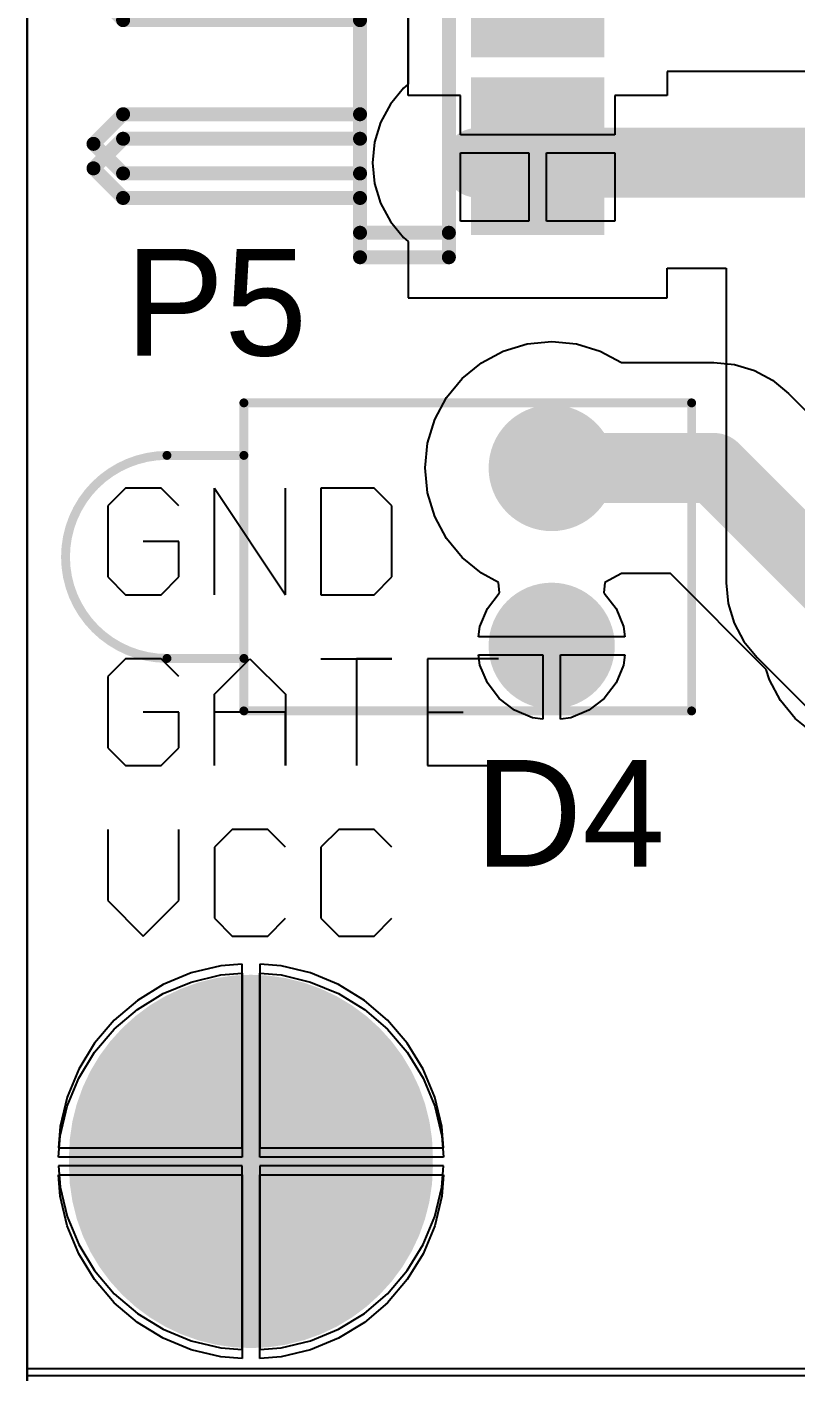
# Model space of a CAD drawing. Header units: millimetres. Extents: x 2180 to 2282, y 1158 to 1302.
# Drawn here: x 2180.42 to 2191.41, y 1157.51 to 1176.85 of the extents above; entities that cross this region are included whole.
import ezdxf

# ---------------------------------------------------------------- set-up
doc = ezdxf.new("R2010")
doc.units = ezdxf.units.MM
for name, color, linetype in [('1', 7, 'Continuous'), ('BottomLayer', 5, 'Continuous'), ('BottomSolder', 6, 'Continuous'), ('MultiLayer', 9, 'Continuous'), ('PadHoleLayer', 156, 'Continuous'), ('TopLayer', 1, 'Continuous'), ('TopOverlay', 40, 'Continuous'), ('TopSolder', 216, 'Continuous')]:
    doc.layers.add(name, color=color, linetype=linetype)
doc.styles.get("Standard").update_dxf_attribs({"font": 'arial.ttf'})

# ---------------------------------------------------------------- blocks, each defined once
blk = doc.blocks.new('HDR1X3H_16')
at = {"layer": 'BottomLayer'}
for points in [[(-0.85, -0.85), (0.85, -0.85), (-0.85, 0.85), (0.85, 0.85)], [(1.69, -0.85), (3.39, -0.85), (1.69, 0.85), (3.39, 0.85)], [(4.23, -0.85), (5.93, -0.85), (4.23, 0.85), (5.93, 0.85)]]:
    blk.add_solid(points, dxfattribs=at)
at = {"layer": 'BottomSolder'}
for points in [[(-0.952, -0.952), (0.952, -0.952), (-0.952, 0.952), (0.952, 0.952)], [(1.588, -0.952), (3.492, -0.952), (1.588, 0.952), (3.492, 0.952)], [(4.128, -0.952), (6.032, -0.952), (4.128, 0.952), (6.032, 0.952)]]:
    blk.add_solid(points, dxfattribs=at)
at = {"layer": 'MultiLayer'}
for points in [[(-0.85, -0.85), (0.85, -0.85), (-0.85, 0.85), (0.85, 0.85)], [(1.69, -0.85), (3.39, -0.85), (1.69, 0.85), (3.39, 0.85)], [(4.23, -0.85), (5.93, -0.85), (4.23, 0.85), (5.93, 0.85)]]:
    blk.add_solid(points, dxfattribs=at)
at = {"layer": 'PadHoleLayer', "const_width": 0.6}
for points in [[(-0.3, 0, 1), (0.3, 0, 1)], [(2.24, 0, 1), (2.84, 0, 1)], [(4.78, 0, 1), (5.38, 0, 1)]]:
    blk.add_lwpolyline(points, format="xyb", close=True, dxfattribs=at)
at = {"layer": 'TopLayer'}
for points in [[(-0.85, -0.85), (0.85, -0.85), (-0.85, 0.85), (0.85, 0.85)], [(1.69, -0.85), (3.39, -0.85), (1.69, 0.85), (3.39, 0.85)], [(4.23, -0.85), (5.93, -0.85), (4.23, 0.85), (5.93, 0.85)]]:
    blk.add_solid(points, dxfattribs=at)
at = {"layer": 'TopOverlay', "const_width": 0.2}
for points in [[(-1.27, -2.54), (-1.27, -1.27)], [(6.35, -1.27), (-1.27, -1.27)], [(6.35, -2.54), (6.35, -1.27)], [(6.35, -2.54), (-1.27, -2.54)], [(-0.423, -5.927), (-0.423, -2.54)], [(0.423, -5.927), (0.423, -2.54)], [(2.117, -5.927), (2.117, -2.54)], [(2.963, -5.927), (2.963, -2.54)], [(4.657, -5.927), (4.657, -2.54)], [(5.503, -5.927), (5.503, -2.54)], [(0, -6.35), (-0.423, -5.927)], [(0, -6.35), (0.423, -5.927)], [(2.54, -6.35), (2.117, -5.927)], [(2.54, -6.35), (2.963, -5.927)], [(5.08, -6.35), (4.657, -5.927)], [(5.08, -6.35), (5.503, -5.927)]]:
    blk.add_lwpolyline(points, dxfattribs=at)
at = {"layer": 'TopOverlay', "const_width": 0.1}
for points in [[(-1.32, -1.27, 1), (-1.22, -1.27, 1)], [(-1.32, -1.27, 1), (-1.22, -1.27, 1)], [(6.3, -1.27, 1), (6.4, -1.27, 1)], [(6.3, -1.27, 1), (6.4, -1.27, 1)], [(-1.32, -2.54, 1), (-1.22, -2.54, 1)], [(-1.32, -2.54, 1), (-1.22, -2.54, 1)], [(-0.473, -2.54, 1), (-0.373, -2.54, 1)], [(0.373, -2.54, 1), (0.473, -2.54, 1)], [(2.067, -2.54, 1), (2.167, -2.54, 1)], [(2.913, -2.54, 1), (3.013, -2.54, 1)], [(4.607, -2.54, 1), (4.707, -2.54, 1)], [(5.453, -2.54, 1), (5.553, -2.54, 1)], [(6.3, -2.54, 1), (6.4, -2.54, 1)], [(6.3, -2.54, 1), (6.4, -2.54, 1)], [(-0.473, -5.927, 1), (-0.373, -5.927, 1)], [(-0.473, -5.927, 1), (-0.373, -5.927, 1)], [(0.373, -5.927, 1), (0.473, -5.927, 1)], [(0.373, -5.927, 1), (0.473, -5.927, 1)], [(2.067, -5.927, 1), (2.167, -5.927, 1)], [(2.067, -5.927, 1), (2.167, -5.927, 1)], [(2.913, -5.927, 1), (3.013, -5.927, 1)], [(2.913, -5.927, 1), (3.013, -5.927, 1)], [(4.607, -5.927, 1), (4.707, -5.927, 1)], [(4.607, -5.927, 1), (4.707, -5.927, 1)], [(5.453, -5.927, 1), (5.553, -5.927, 1)], [(5.453, -5.927, 1), (5.553, -5.927, 1)], [(-0.05, -6.35, 1), (0.05, -6.35, 1)], [(-0.05, -6.35, 1), (0.05, -6.35, 1)], [(2.49, -6.35, 1), (2.59, -6.35, 1)], [(2.49, -6.35, 1), (2.59, -6.35, 1)], [(5.03, -6.35, 1), (5.13, -6.35, 1)], [(5.03, -6.35, 1), (5.13, -6.35, 1)]]:
    blk.add_lwpolyline(points, format="xyb", close=True, dxfattribs=at)
at = {"layer": 'TopSolder'}
for points in [[(-0.952, -0.952), (0.952, -0.952), (-0.952, 0.952), (0.952, 0.952)], [(1.588, -0.952), (3.492, -0.952), (1.588, 0.952), (3.492, 0.952)], [(4.128, -0.952), (6.032, -0.952), (4.128, 0.952), (6.032, 0.952)]]:
    blk.add_solid(points, dxfattribs=at)
blk = doc.blocks.new('LED_1_17')
at = {"layer": 'BottomLayer', "const_width": 0.8}
for points in [[(-0.4, 1.27, 1), (0.4, 1.27, 1)], [(-0.4, -1.27, 1), (0.4, -1.27, 1)]]:
    blk.add_lwpolyline(points, format="xyb", close=True, dxfattribs=at)
at = {"layer": 'BottomSolder', "const_width": 0.902}
for points in [[(-0.451, 1.27, 1), (0.451, 1.27, 1)], [(-0.451, -1.27, 1), (0.451, -1.27, 1)]]:
    blk.add_lwpolyline(points, format="xyb", close=True, dxfattribs=at)
at = {"layer": 'MultiLayer', "const_width": 0.8}
for points in [[(-0.4, 1.27, 1), (0.4, 1.27, 1)], [(-0.4, -1.27, 1), (0.4, -1.27, 1)]]:
    blk.add_lwpolyline(points, format="xyb", close=True, dxfattribs=at)
at = {"layer": 'PadHoleLayer', "const_width": 0.4}
for points in [[(-0.2, 1.27, 1), (0.2, 1.27, 1)], [(-0.2, -1.27, 1), (0.2, -1.27, 1)]]:
    blk.add_lwpolyline(points, format="xyb", close=True, dxfattribs=at)
at = {"layer": 'TopLayer', "const_width": 0.8}
for points in [[(-0.4, 1.27, 1), (0.4, 1.27, 1)], [(-0.4, -1.27, 1), (0.4, -1.27, 1)]]:
    blk.add_lwpolyline(points, format="xyb", close=True, dxfattribs=at)
at = {"layer": 'TopOverlay', "const_width": 0.127}
for points in [[(-2, 2.2), (-2, -2.2)], [(4.4, 2.2), (-2, 2.2)], [(4.4, 2.2), (4.4, -2.2)], [(5.5, 1.45), (4.4, 1.45)], [(5.5, -1.45), (4.4, -1.45)], [(4.4, -2.2), (-2, -2.2)]]:
    blk.add_lwpolyline(points, dxfattribs=at)
at = {"layer": 'TopOverlay', "const_width": 0.0635}
for points in [[(-2.032, 2.2, 1), (-1.968, 2.2, 1)], [(-2.032, 2.2, 1), (-1.968, 2.2, 1)], [(4.368, 2.2, 1), (4.432, 2.2, 1)], [(4.368, 2.2, 1), (4.432, 2.2, 1)], [(4.368, 1.45, 1), (4.432, 1.45, 1)], [(5.468, 1.45, 1), (5.532, 1.45, 1)], [(5.468, 1.45, 1), (5.532, 1.45, 1)], [(4.368, -1.45, 1), (4.432, -1.45, 1)], [(5.468, -1.45, 1), (5.532, -1.45, 1)], [(5.468, -1.45, 1), (5.532, -1.45, 1)], [(-2.032, -2.2, 1), (-1.968, -2.2, 1)], [(-2.032, -2.2, 1), (-1.968, -2.2, 1)], [(4.368, -2.2, 1), (4.432, -2.2, 1)], [(4.368, -2.2, 1), (4.432, -2.2, 1)]]:
    blk.add_lwpolyline(points, format="xyb", close=True, dxfattribs=at)
at = {"layer": 'TopOverlay', "const_width": 0.127}
blk.add_lwpolyline([(5.5, 1.45, -1), (5.5, -1.45)], format="xyb", dxfattribs=at)
at = {"layer": 'TopSolder', "const_width": 0.902}
for points in [[(-0.451, 1.27, 1), (0.451, 1.27, 1)], [(-0.451, -1.27, 1), (0.451, -1.27, 1)]]:
    blk.add_lwpolyline(points, format="xyb", close=True, dxfattribs=at)

msp = doc.modelspace()

# ---------------------------------------------------------------- linework, layer by layer
for p, q in [((2180.423, 1157.582), (2180.423, 1197.582)), ((2180.423, 1197.512), (2180.423, 1157.512)), ((2282.423, 1157.582), (2180.423, 1157.582))]:
    msp.add_line(p, q)
at = {"layer": '1'}
for p, q in [((2180.423, 1197.582), (2180.423, 1157.689)), ((2180.423, 1157.582), (2180.423, 1197.582)), ((2185.873, 1175.872), (2185.873, 1178.412)), ((2189.573, 1176.215), (2189.573, 1175.872)), ((2191.892, 1176.215), (2189.573, 1176.215)), ((2186.619, 1175.872), (2185.873, 1175.872)), ((2186.619, 1175.309), (2186.619, 1175.872)), ((2188.827, 1175.872), (2188.827, 1175.309)), ((2189.573, 1175.872), (2188.827, 1175.872)), ((2187.723, 1175.309), (2186.619, 1175.309)), ((2188.827, 1175.309), (2187.723, 1175.309)), ((2186.619, 1175.055), (2187.596, 1175.055)), ((2186.619, 1174.078), (2186.619, 1175.055)), ((2187.596, 1175.055), (2187.596, 1174.078)), ((2187.85, 1175.055), (2188.827, 1175.055)), ((2187.85, 1174.078), (2187.85, 1175.055)), ((2188.827, 1175.055), (2188.827, 1174.078)), ((2187.596, 1174.078), (2186.619, 1174.078)), ((2188.827, 1174.078), (2187.85, 1174.078)), ((2187.231, 1172.223), (2187.57, 1172.326)), ((2187.57, 1172.326), (2187.923, 1172.361)), ((2187.923, 1172.361), (2188.276, 1172.326)), ((2188.276, 1172.326), (2188.616, 1172.223)), ((2186.918, 1172.056), (2187.231, 1172.223)), ((2188.616, 1172.223), (2188.922, 1172.059)), ((2186.644, 1171.831), (2186.918, 1172.056)), ((2188.922, 1172.059), (2190.243, 1172.059)), ((2190.243, 1172.059), (2190.537, 1172.03)), ((2190.537, 1172.03), (2190.82, 1171.945)), ((2190.82, 1171.945), (2191.081, 1171.805)), ((2186.419, 1171.557), (2186.644, 1171.831)), ((2191.081, 1171.805), (2191.309, 1171.618)), ((2186.252, 1171.244), (2186.419, 1171.557)), ((2191.309, 1171.618), (2193.123, 1169.804)), ((2186.149, 1170.905), (2186.252, 1171.244)), ((2186.115, 1170.552), (2186.149, 1170.905)), ((2186.149, 1170.199), (2186.115, 1170.552)), ((2186.252, 1169.86), (2186.149, 1170.199)), ((2186.419, 1169.547), (2186.252, 1169.86)), ((2186.644, 1169.273), (2186.419, 1169.547)), ((2186.918, 1169.048), (2186.644, 1169.273)), ((2187.163, 1168.918), (2186.918, 1169.048)), ((2188.922, 1169.045), (2188.684, 1168.918)), ((2189.619, 1169.045), (2188.922, 1169.045)), ((2190.991, 1167.672), (2189.619, 1169.045)), ((2187.178, 1168.769), (2187.163, 1168.918)), ((2188.684, 1168.918), (2188.669, 1168.769)), ((2187.003, 1168.544), (2187.172, 1168.764)), ((2187.172, 1168.764), (2187.178, 1168.769)), ((2188.669, 1168.769), (2188.675, 1168.764)), ((2188.675, 1168.764), (2188.844, 1168.544)), ((2186.896, 1168.287), (2187.003, 1168.544)), ((2188.844, 1168.544), (2188.95, 1168.287)), ((2186.877, 1168.139), (2186.896, 1168.287)), ((2188.95, 1168.287), (2188.97, 1168.139)), ((2188.97, 1168.139), (2186.877, 1168.139)), ((2186.877, 1167.885), (2187.796, 1167.885)), ((2186.896, 1167.737), (2186.877, 1167.885)), ((2187.796, 1167.885), (2187.796, 1166.966)), ((2188.05, 1167.885), (2188.97, 1167.885)), ((2188.05, 1166.966), (2188.05, 1167.885)), ((2188.97, 1167.885), (2188.95, 1167.737)), ((2187.003, 1167.481), (2186.896, 1167.737)), ((2188.95, 1167.737), (2188.844, 1167.481)), ((2191.035, 1167.528), (2190.991, 1167.672)), ((2187.172, 1167.26), (2187.003, 1167.481)), ((2188.844, 1167.481), (2188.675, 1167.26)), ((2191.193, 1167.233), (2191.035, 1167.528)), ((2187.392, 1167.092), (2187.172, 1167.26)), ((2187.648, 1166.985), (2187.392, 1167.092)), ((2188.455, 1167.092), (2188.198, 1166.985)), ((2188.675, 1167.26), (2188.455, 1167.092)), ((2191.405, 1166.974), (2191.193, 1167.233)), ((2187.796, 1166.966), (2187.648, 1166.985)), ((2188.198, 1166.985), (2188.05, 1166.966)), ((2191.664, 1166.762), (2191.405, 1166.974)), ((2182.369, 1163.044), (2182.77, 1163.209)), ((2182.77, 1163.209), (2183.191, 1163.311)), ((2183.191, 1163.311), (2183.496, 1163.335)), ((2183.496, 1163.335), (2183.496, 1160.709)), ((2183.75, 1163.335), (2184.055, 1163.311)), ((2183.75, 1160.709), (2183.75, 1163.335)), ((2184.055, 1163.311), (2184.477, 1163.209)), ((2184.477, 1163.209), (2184.877, 1163.044)), ((2182, 1162.817), (2182.369, 1163.044)), ((2184.877, 1163.044), (2185.247, 1162.817)), ((2181.67, 1162.536), (2182, 1162.817)), ((2185.247, 1162.817), (2185.577, 1162.536)), ((2181.388, 1162.206), (2181.67, 1162.536)), ((2185.577, 1162.536), (2185.858, 1162.206)), ((2181.162, 1161.836), (2181.388, 1162.206)), ((2185.858, 1162.206), (2186.085, 1161.836)), ((2180.996, 1161.436), (2181.162, 1161.836)), ((2186.085, 1161.836), (2186.251, 1161.436)), ((2180.895, 1161.014), (2180.996, 1161.436)), ((2186.251, 1161.436), (2186.352, 1161.014)), ((2180.871, 1160.709), (2180.895, 1161.014)), ((2186.352, 1161.014), (2186.376, 1160.709)), ((2183.496, 1160.709), (2180.871, 1160.709)), ((2186.376, 1160.709), (2183.75, 1160.709)), ((2180.871, 1160.455), (2183.496, 1160.455)), ((2180.895, 1160.15), (2180.871, 1160.455)), ((2183.496, 1160.455), (2183.496, 1157.83)), ((2183.75, 1160.455), (2186.376, 1160.455)), ((2183.75, 1157.83), (2183.75, 1160.455)), ((2186.376, 1160.455), (2186.352, 1160.15)), ((2180.996, 1159.729), (2180.895, 1160.15)), ((2186.352, 1160.15), (2186.251, 1159.729)), ((2181.162, 1159.328), (2180.996, 1159.729)), ((2186.251, 1159.729), (2186.085, 1159.328)), ((2181.388, 1158.958), (2181.162, 1159.328)), ((2186.085, 1159.328), (2185.858, 1158.958)), ((2181.67, 1158.629), (2181.388, 1158.958)), ((2185.858, 1158.958), (2185.577, 1158.629)), ((2182, 1158.347), (2181.67, 1158.629)), ((2185.577, 1158.629), (2185.247, 1158.347)), ((2182.369, 1158.121), (2182, 1158.347)), ((2185.247, 1158.347), (2184.877, 1158.121)), ((2182.77, 1157.955), (2182.369, 1158.121)), ((2184.877, 1158.121), (2184.477, 1157.955)), ((2183.191, 1157.854), (2182.77, 1157.955)), ((2183.496, 1157.83), (2183.191, 1157.854)), ((2184.055, 1157.854), (2183.75, 1157.83)), ((2184.477, 1157.955), (2184.055, 1157.854)), ((2180.423, 1157.689), (2214.323, 1157.689)), ((2282.423, 1157.582), (2180.423, 1157.582))]:
    msp.add_line(p, q, dxfattribs=at)
for points, const_width in [([(2187.673, 1170.552, -1), (2188.173, 1170.552, -1)], 0.5), ([(2189.993, 1170.552, -1), (2190.493, 1170.552, -1)], 0.5), ([(2189.993, 1170.552, -1), (2190.493, 1170.552, -1)], 0.5), ([(2182.323, 1160.582, -1), (2184.924, 1160.582, -1)], 2.602), ([(2182.323, 1160.582, -1), (2184.924, 1160.582, -1)], 2.602), ([(2182.373, 1160.582, -1), (2184.873, 1160.582, -1)], 2.5), ([(2182.373, 1160.582, -1), (2184.873, 1160.582, -1)], 2.5), ([(2182.373, 1160.582, -1), (2184.873, 1160.582, -1)], 2.5), ([(2182.873, 1160.582, -1), (2184.373, 1160.582, -1)], 1.5)]:
    msp.add_lwpolyline(points, format="xyb", close=True, dxfattribs=dict(at, const_width=const_width))
at = {"layer": '1', "const_width": 1}
for points in [[(2187.923, 1170.552), (2190.243, 1170.552)], [(2190.243, 1170.552), (2192.613, 1168.182)]]:
    msp.add_lwpolyline(points, dxfattribs=at)
at = {"layer": 'BottomLayer'}
for p, q in [((2180.423, 1197.582), (2180.423, 1157.689)), ((2180.423, 1157.512), (2180.423, 1197.405)), ((2185.873, 1179.222), (2185.873, 1176.682)), ((2185.873, 1175.872), (2185.873, 1178.412)), ((2185.873, 1176.682), (2185.873, 1176.034)), ((2191.892, 1176.215), (2189.573, 1176.215)), ((2189.573, 1176.215), (2189.573, 1175.872)), ((2185.804, 1175.977), (2185.617, 1175.749)), ((2185.873, 1176.034), (2185.804, 1175.977)), ((2186.619, 1175.872), (2185.873, 1175.872)), ((2186.619, 1175.309), (2186.619, 1175.872)), ((2189.573, 1175.872), (2188.827, 1175.872)), ((2188.827, 1175.872), (2188.827, 1175.309)), ((2185.617, 1175.749), (2185.478, 1175.488)), ((2185.478, 1175.488), (2185.392, 1175.206)), ((2185.392, 1175.206), (2185.363, 1174.912)), ((2187.723, 1175.309), (2186.619, 1175.309)), ((2188.827, 1175.309), (2187.723, 1175.309)), ((2186.619, 1174.078), (2186.619, 1175.055)), ((2186.619, 1175.055), (2187.596, 1175.055)), ((2187.596, 1175.055), (2187.596, 1174.078)), ((2187.85, 1174.078), (2187.85, 1175.055)), ((2187.85, 1175.055), (2188.827, 1175.055)), ((2188.827, 1175.055), (2188.827, 1174.078)), ((2185.363, 1174.912), (2185.392, 1174.618)), ((2185.392, 1174.618), (2185.478, 1174.335)), ((2185.478, 1174.335), (2185.617, 1174.074)), ((2185.617, 1174.074), (2185.804, 1173.846)), ((2187.596, 1174.078), (2186.619, 1174.078)), ((2188.827, 1174.078), (2187.85, 1174.078)), ((2185.804, 1173.846), (2185.873, 1173.789)), ((2185.873, 1173.789), (2185.873, 1172.982)), ((2189.573, 1172.982), (2189.573, 1173.404)), ((2189.573, 1173.404), (2190.416, 1173.404)), ((2190.416, 1173.404), (2190.416, 1168.912)), ((2185.873, 1172.982), (2189.573, 1172.982)), ((2187.231, 1172.223), (2187.57, 1172.326)), ((2187.57, 1172.326), (2187.923, 1172.361)), ((2187.923, 1172.361), (2188.276, 1172.326)), ((2188.276, 1172.326), (2188.616, 1172.223)), ((2186.918, 1172.056), (2187.231, 1172.223)), ((2188.616, 1172.223), (2188.922, 1172.059)), ((2186.644, 1171.831), (2186.918, 1172.056)), ((2188.922, 1172.059), (2190.243, 1172.059)), ((2190.243, 1172.059), (2190.537, 1172.03)), ((2190.537, 1172.03), (2190.82, 1171.945)), ((2190.82, 1171.945), (2191.081, 1171.805)), ((2186.419, 1171.557), (2186.644, 1171.831)), ((2191.081, 1171.805), (2191.309, 1171.618)), ((2186.252, 1171.244), (2186.419, 1171.557)), ((2191.309, 1171.618), (2193.123, 1169.804)), ((2186.149, 1170.905), (2186.252, 1171.244)), ((2186.115, 1170.552), (2186.149, 1170.905)), ((2186.149, 1170.199), (2186.115, 1170.552)), ((2186.252, 1169.86), (2186.149, 1170.199)), ((2186.419, 1169.547), (2186.252, 1169.86)), ((2186.644, 1169.273), (2186.419, 1169.547)), ((2186.918, 1169.048), (2186.644, 1169.273)), ((2187.163, 1168.918), (2186.918, 1169.048)), ((2188.922, 1169.045), (2188.684, 1168.918)), ((2189.619, 1169.045), (2188.922, 1169.045)), ((2190.991, 1167.672), (2189.619, 1169.045)), ((2187.178, 1168.769), (2187.163, 1168.918)), ((2188.684, 1168.918), (2188.669, 1168.769)), ((2190.416, 1168.912), (2190.445, 1168.618)), ((2187.003, 1168.544), (2187.172, 1168.764)), ((2187.172, 1168.764), (2187.178, 1168.769)), ((2188.669, 1168.769), (2188.675, 1168.764)), ((2188.675, 1168.764), (2188.844, 1168.544)), ((2186.896, 1168.287), (2187.003, 1168.544)), ((2188.844, 1168.544), (2188.95, 1168.287)), ((2190.445, 1168.618), (2190.531, 1168.335)), ((2186.877, 1168.139), (2186.896, 1168.287)), ((2188.95, 1168.287), (2188.97, 1168.139)), ((2190.531, 1168.335), (2190.67, 1168.074)), ((2188.97, 1168.139), (2186.877, 1168.139)), ((2190.67, 1168.074), (2190.858, 1167.846)), ((2186.896, 1167.737), (2186.877, 1167.885)), ((2186.877, 1167.885), (2187.796, 1167.885)), ((2187.796, 1167.885), (2187.796, 1166.966)), ((2188.05, 1166.966), (2188.05, 1167.885)), ((2188.05, 1167.885), (2188.97, 1167.885)), ((2188.97, 1167.885), (2188.95, 1167.737)), ((2187.003, 1167.481), (2186.896, 1167.737)), ((2188.95, 1167.737), (2188.844, 1167.481)), ((2190.858, 1167.846), (2195.658, 1163.046)), ((2191.035, 1167.528), (2190.991, 1167.672)), ((2187.172, 1167.26), (2187.003, 1167.481)), ((2188.844, 1167.481), (2188.675, 1167.26)), ((2191.193, 1167.233), (2191.035, 1167.528)), ((2187.392, 1167.092), (2187.172, 1167.26)), ((2187.648, 1166.985), (2187.392, 1167.092)), ((2188.455, 1167.092), (2188.198, 1166.985)), ((2188.675, 1167.26), (2188.455, 1167.092)), ((2191.405, 1166.974), (2191.193, 1167.233)), ((2187.796, 1166.966), (2187.648, 1166.985)), ((2188.198, 1166.985), (2188.05, 1166.966)), ((2191.664, 1166.762), (2191.405, 1166.974)), ((2183.191, 1163.44), (2182.77, 1163.339)), ((2183.496, 1163.464), (2183.191, 1163.44)), ((2183.496, 1160.839), (2183.496, 1163.464)), ((2184.055, 1163.44), (2183.75, 1163.464)), ((2183.75, 1163.464), (2183.75, 1160.839)), ((2184.477, 1163.339), (2184.055, 1163.44)), ((2182.77, 1163.339), (2182.369, 1163.173)), ((2182.369, 1163.044), (2182.77, 1163.209)), ((2182.77, 1163.209), (2183.191, 1163.311)), ((2183.191, 1163.311), (2183.496, 1163.335)), ((2183.496, 1163.335), (2183.496, 1160.709)), ((2183.75, 1160.709), (2183.75, 1163.335)), ((2183.75, 1163.335), (2184.055, 1163.311)), ((2184.055, 1163.311), (2184.477, 1163.209)), ((2184.877, 1163.173), (2184.477, 1163.339)), ((2184.477, 1163.209), (2184.877, 1163.044)), ((2182.369, 1163.173), (2182, 1162.947)), ((2182, 1162.817), (2182.369, 1163.044)), ((2185.247, 1162.947), (2184.877, 1163.173)), ((2184.877, 1163.044), (2185.247, 1162.817)), ((2182, 1162.947), (2181.67, 1162.665)), ((2185.577, 1162.665), (2185.247, 1162.947)), ((2181.67, 1162.665), (2181.388, 1162.335)), ((2181.67, 1162.536), (2182, 1162.817)), ((2185.247, 1162.817), (2185.577, 1162.536)), ((2185.858, 1162.335), (2185.577, 1162.665)), ((2181.388, 1162.206), (2181.67, 1162.536)), ((2185.577, 1162.536), (2185.858, 1162.206)), ((2181.388, 1162.335), (2181.162, 1161.966)), ((2186.085, 1161.966), (2185.858, 1162.335)), ((2181.162, 1161.836), (2181.388, 1162.206)), ((2185.858, 1162.206), (2186.085, 1161.836)), ((2181.162, 1161.966), (2180.996, 1161.565)), ((2186.251, 1161.565), (2186.085, 1161.966)), ((2180.996, 1161.436), (2181.162, 1161.836)), ((2186.085, 1161.836), (2186.251, 1161.436)), ((2180.996, 1161.565), (2180.895, 1161.144)), ((2186.352, 1161.144), (2186.251, 1161.565)), ((2180.895, 1161.014), (2180.996, 1161.436)), ((2186.251, 1161.436), (2186.352, 1161.014)), ((2180.895, 1161.144), (2180.871, 1160.839)), ((2186.376, 1160.839), (2186.352, 1161.144)), ((2180.871, 1160.709), (2180.895, 1161.014)), ((2186.352, 1161.014), (2186.376, 1160.709)), ((2180.871, 1160.839), (2183.496, 1160.839)), ((2183.496, 1160.709), (2180.871, 1160.709)), ((2183.75, 1160.839), (2186.376, 1160.839)), ((2186.376, 1160.709), (2183.75, 1160.709)), ((2183.496, 1160.585), (2180.871, 1160.585)), ((2180.871, 1160.585), (2180.895, 1160.28)), ((2183.496, 1157.959), (2183.496, 1160.585)), ((2186.376, 1160.585), (2183.75, 1160.585)), ((2183.75, 1160.585), (2183.75, 1157.959)), ((2186.352, 1160.28), (2186.376, 1160.585)), ((2180.895, 1160.15), (2180.871, 1160.455)), ((2180.871, 1160.455), (2183.496, 1160.455)), ((2183.496, 1160.455), (2183.496, 1157.83)), ((2183.75, 1157.83), (2183.75, 1160.455)), ((2183.75, 1160.455), (2186.376, 1160.455)), ((2186.376, 1160.455), (2186.352, 1160.15)), ((2180.895, 1160.28), (2180.996, 1159.858)), ((2180.996, 1159.729), (2180.895, 1160.15)), ((2186.251, 1159.858), (2186.352, 1160.28)), ((2186.352, 1160.15), (2186.251, 1159.729)), ((2180.996, 1159.858), (2181.162, 1159.458)), ((2181.162, 1159.328), (2180.996, 1159.729)), ((2186.085, 1159.458), (2186.251, 1159.858)), ((2186.251, 1159.729), (2186.085, 1159.328)), ((2181.162, 1159.458), (2181.388, 1159.088)), ((2185.858, 1159.088), (2186.085, 1159.458)), ((2181.388, 1158.958), (2181.162, 1159.328)), ((2186.085, 1159.328), (2185.858, 1158.958)), ((2181.388, 1159.088), (2181.67, 1158.758)), ((2181.67, 1158.629), (2181.388, 1158.958)), ((2185.577, 1158.758), (2185.858, 1159.088)), ((2185.858, 1158.958), (2185.577, 1158.629)), ((2181.67, 1158.758), (2182, 1158.477)), ((2185.247, 1158.477), (2185.577, 1158.758)), ((2182, 1158.347), (2181.67, 1158.629)), ((2185.577, 1158.629), (2185.247, 1158.347)), ((2182, 1158.477), (2182.369, 1158.25)), ((2184.877, 1158.25), (2185.247, 1158.477)), ((2182.369, 1158.121), (2182, 1158.347)), ((2182.369, 1158.25), (2182.77, 1158.084)), ((2184.477, 1158.084), (2184.877, 1158.25)), ((2185.247, 1158.347), (2184.877, 1158.121)), ((2182.77, 1157.955), (2182.369, 1158.121)), ((2182.77, 1158.084), (2183.191, 1157.983)), ((2184.055, 1157.983), (2184.477, 1158.084)), ((2184.877, 1158.121), (2184.477, 1157.955)), ((2183.191, 1157.854), (2182.77, 1157.955)), ((2183.191, 1157.983), (2183.496, 1157.959)), ((2183.496, 1157.83), (2183.191, 1157.854)), ((2183.75, 1157.959), (2184.055, 1157.983)), ((2184.055, 1157.854), (2183.75, 1157.83)), ((2184.477, 1157.955), (2184.055, 1157.854)), ((2180.423, 1157.689), (2214.323, 1157.689))]:
    msp.add_line(p, q, dxfattribs=at)
at = {"layer": 'BottomLayer', "const_width": 1}
for points in [[(2186.87, 1174.912), (2187.803, 1174.912)], [(2187.723, 1174.832), (2187.803, 1174.912)], [(2187.803, 1174.912), (2191.923, 1174.912)], [(2187.923, 1170.552), (2190.243, 1170.552)], [(2190.243, 1170.552), (2192.613, 1168.182)]]:
    msp.add_lwpolyline(points, dxfattribs=at)
at = {"layer": 'BottomLayer'}
for points, const_width in [([(2186.62, 1174.912, 1), (2187.12, 1174.912, 1)], 0.5), ([(2187.553, 1174.912, 1), (2188.053, 1174.912, 1)], 0.5), ([(2187.553, 1174.912, 1), (2188.053, 1174.912, 1)], 0.5), ([(2187.553, 1174.912, 1), (2188.053, 1174.912, 1)], 0.5), ([(2187.473, 1174.832, 1), (2187.973, 1174.832, 1)], 0.5), ([(2187.673, 1170.552, -1), (2188.173, 1170.552, -1)], 0.5), ([(2189.993, 1170.552, -1), (2190.493, 1170.552, -1)], 0.5), ([(2189.993, 1170.552, -1), (2190.493, 1170.552, -1)], 0.5), ([(2182.373, 1160.712, 1), (2184.873, 1160.712, 1)], 2.5), ([(2182.373, 1160.582, -1), (2184.873, 1160.582, -1)], 2.5)]:
    msp.add_lwpolyline(points, format="xyb", close=True, dxfattribs=dict(at, const_width=const_width))
at = {"layer": 'BottomSolder', "const_width": 2.602}
for points in [[(2182.323, 1160.712, 1), (2184.924, 1160.712, 1)], [(2182.323, 1160.582, -1), (2184.924, 1160.582, -1)]]:
    msp.add_lwpolyline(points, format="xyb", close=True, dxfattribs=at)
at = {"layer": 'MultiLayer', "const_width": 2.5}
for points in [[(2182.373, 1160.712, 1), (2184.873, 1160.712, 1)], [(2182.373, 1160.582, -1), (2184.873, 1160.582, -1)]]:
    msp.add_lwpolyline(points, format="xyb", close=True, dxfattribs=at)
at = {"layer": 'PadHoleLayer', "const_width": 1.5}
for points in [[(2182.873, 1160.712, 1), (2184.373, 1160.712, 1)], [(2182.873, 1160.582, -1), (2184.373, 1160.582, -1)]]:
    msp.add_lwpolyline(points, format="xyb", close=True, dxfattribs=at)
at = {"layer": 'TopLayer', "const_width": 2.5}
for points in [[(2182.373, 1160.712, 1), (2184.873, 1160.712, 1)], [(2182.373, 1160.582, -1), (2184.873, 1160.582, -1)]]:
    msp.add_lwpolyline(points, format="xyb", close=True, dxfattribs=at)
at = {"layer": 'TopOverlay'}
for p, q in [((2181.831, 1170.265), (2181.577, 1170.011)), ((2182.339, 1170.265), (2181.831, 1170.265)), ((2182.593, 1170.011), (2182.339, 1170.265)), ((2183.101, 1168.741), (2183.101, 1170.265)), ((2183.101, 1170.265), (2184.117, 1168.741)), ((2184.117, 1168.741), (2184.117, 1170.265)), ((2184.624, 1170.265), (2184.624, 1168.741)), ((2185.386, 1170.265), (2184.624, 1170.265)), ((2185.64, 1170.011), (2185.386, 1170.265)), ((2181.577, 1170.011), (2181.577, 1168.995)), ((2185.64, 1168.995), (2185.64, 1170.011)), ((2182.593, 1169.503), (2182.085, 1169.503)), ((2182.593, 1168.995), (2182.593, 1169.503)), ((2181.577, 1168.995), (2181.831, 1168.741)), ((2182.339, 1168.741), (2182.593, 1168.995)), ((2185.386, 1168.741), (2185.64, 1168.995)), ((2181.831, 1168.741), (2182.339, 1168.741)), ((2184.624, 1168.741), (2185.386, 1168.741)), ((2181.831, 1167.827), (2181.577, 1167.573)), ((2182.339, 1167.827), (2181.831, 1167.827)), ((2182.593, 1167.573), (2182.339, 1167.827)), ((2183.101, 1167.319), (2183.609, 1167.827)), ((2183.609, 1167.827), (2184.117, 1167.319)), ((2184.624, 1167.827), (2185.64, 1167.827)), ((2185.64, 1167.827), (2185.132, 1167.827)), ((2185.132, 1167.827), (2185.132, 1166.303)), ((2187.164, 1167.827), (2186.148, 1167.827)), ((2186.148, 1167.827), (2186.148, 1166.303)), ((2181.577, 1167.573), (2181.577, 1166.557)), ((2183.101, 1166.303), (2183.101, 1167.319)), ((2184.117, 1167.319), (2184.117, 1166.303)), ((2182.593, 1167.065), (2182.085, 1167.065)), ((2182.593, 1166.557), (2182.593, 1167.065)), ((2184.117, 1167.065), (2183.101, 1167.065)), ((2184.117, 1166.303), (2184.117, 1167.065)), ((2186.148, 1167.065), (2186.656, 1167.065)), ((2181.577, 1166.557), (2181.831, 1166.303)), ((2182.339, 1166.303), (2182.593, 1166.557)), ((2181.831, 1166.303), (2182.339, 1166.303)), ((2186.148, 1166.303), (2187.164, 1166.303)), ((2181.577, 1165.389), (2181.577, 1164.373)), ((2182.593, 1164.373), (2182.593, 1165.389)), ((2183.355, 1165.389), (2183.101, 1165.135)), ((2183.863, 1165.389), (2183.355, 1165.389)), ((2184.117, 1165.135), (2183.863, 1165.389)), ((2184.878, 1165.389), (2184.624, 1165.135)), ((2185.386, 1165.389), (2184.878, 1165.389)), ((2185.64, 1165.135), (2185.386, 1165.389)), ((2183.101, 1165.135), (2183.101, 1164.12)), ((2184.624, 1165.135), (2184.624, 1164.12)), ((2181.577, 1164.373), (2182.085, 1163.866)), ((2182.085, 1163.866), (2182.593, 1164.373)), ((2183.101, 1164.12), (2183.355, 1163.866)), ((2183.863, 1163.866), (2184.117, 1164.12)), ((2184.624, 1164.12), (2184.878, 1163.866)), ((2185.386, 1163.866), (2185.64, 1164.12)), ((2183.355, 1163.866), (2183.863, 1163.866)), ((2184.878, 1163.866), (2185.386, 1163.866))]:
    msp.add_line(p, q, dxfattribs=at)
at = {"layer": 'TopSolder', "const_width": 2.602}
for points in [[(2182.323, 1160.712, 1), (2184.924, 1160.712, 1)], [(2182.323, 1160.582, -1), (2184.924, 1160.582, -1)]]:
    msp.add_lwpolyline(points, format="xyb", close=True, dxfattribs=at)

# ---------------------------------------------------------------- block references
at = {"xscale": -1, "rotation": 270}
msp.add_blockref('HDR1X3H_16', (2187.723, 1175.182), dxfattribs=at)
at = {"rotation": 270}
msp.add_blockref('HDR1X3H_16', (2187.723, 1179.912), dxfattribs=at)
at = {"xscale": -1}
msp.add_blockref('LED_1_17', (2187.923, 1169.282), dxfattribs=at)
at = {"layer": '1', "xscale": -1, "rotation": 270}
msp.add_blockref('HDR1X3H_16', (2187.723, 1175.182), dxfattribs=at)
at = {"layer": '1', "xscale": -1}
msp.add_blockref('LED_1_17', (2187.923, 1169.282), dxfattribs=at)

# ---------------------------------------------------------------- texts
at = {"layer": '1'}
for s, p in [('P5', (2181.823, 1172.158)), ('D4', (2186.823, 1164.858))]:
    msp.add_text(s, height=1.524, dxfattribs=at).set_placement(p)
at = {"layer": 'TopOverlay'}
for s, p in [('P5', (2181.823, 1172.158)), ('D4', (2186.823, 1164.858))]:
    msp.add_text(s, height=1.524, dxfattribs=at).set_placement(p)

doc.saveas('drawing.dxf')
